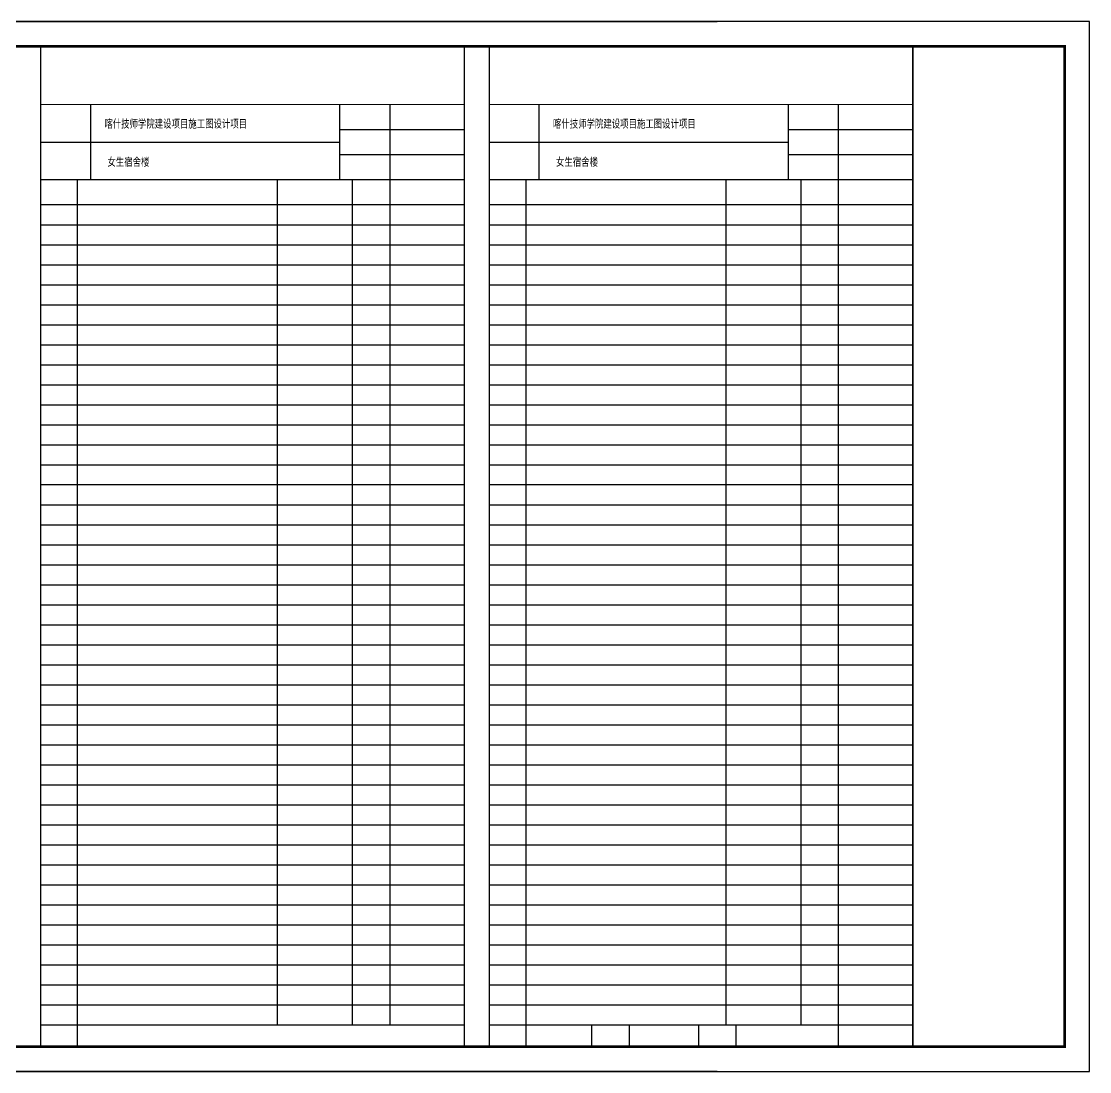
# Model space of a CAD drawing. Extents: x 30064 to 135164, y 17999 to 492668.
# Drawn here: x 61640 to 104364, y 386815 to 428815 of the extents above; entities that cross this region are included whole.
import ezdxf

# ---------------------------------------------------------------- set-up
doc = ezdxf.new("R2010")
doc.units = 0
doc.header["$LTSCALE"] = 1000
doc.header["$MEASUREMENT"] = 0
doc.layers.add('PUB_TITLE', color=7, linetype='Continuous')
doc.layers.add('TWT_TITLE', color=7, linetype='Continuous')
doc.layers.add('PUB_WINDW', color=7, linetype='Continuous', plot=False)
doc.styles.add('-宋体', font='', dxfattribs={"width": 0.8})
doc.styles.get('-宋体').set_extended_font_data('SimSun')

msp = doc.modelspace()

# ---------------------------------------------------------------- linework, layer by layer
for p, q in [((64413, 422485), (64413, 425485)), ((74383, 422485), (74383, 425485)), ((76383, 422485), (76383, 425485)), ((82353, 422485), (82353, 425485)), ((92323, 422485), (92323, 425485)), ((94323, 422485), (94323, 425485)), ((74383, 424485), (79353, 424485)), ((92323, 424485), (97293, 424485)), ((62413, 423985), (74383, 423985)), ((80353, 423985), (92323, 423985)), ((74383, 423485), (79353, 423485)), ((92323, 423485), (97293, 423485)), ((62413, 422485), (79353, 422485)), ((63883, 387815), (63883, 422485)), ((71883, 388685), (71883, 422485)), ((74883, 388685), (74883, 422485)), ((76383, 388685), (76383, 422485)), ((80353, 422485), (97293, 422485)), ((81823, 387815), (81823, 422485)), ((89823, 388685), (89823, 422485)), ((92823, 388685), (92823, 422485)), ((94323, 387815), (94323, 422485)), ((62413, 421485), (79353, 421485)), ((80353, 421485), (97293, 421485)), ((62413, 420685), (79353, 420685)), ((80353, 420685), (97293, 420685)), ((62413, 419885), (79353, 419885)), ((80353, 419885), (97293, 419885)), ((62413, 419085), (79353, 419085)), ((80353, 419085), (97293, 419085)), ((62413, 418285), (79353, 418285)), ((80353, 418285), (97293, 418285)), ((62413, 417485), (79353, 417485)), ((80353, 417485), (97293, 417485)), ((62413, 416685), (79353, 416685)), ((80353, 416685), (97293, 416685)), ((62413, 415885), (79353, 415885)), ((80353, 415885), (97293, 415885)), ((62413, 415085), (79353, 415085)), ((80353, 415085), (97293, 415085)), ((62413, 414285), (79353, 414285)), ((80353, 414285), (97293, 414285)), ((62413, 413485), (79353, 413485)), ((80353, 413485), (97293, 413485)), ((62413, 412685), (79353, 412685)), ((80353, 412685), (97293, 412685)), ((62413, 411885), (79353, 411885)), ((80353, 411885), (97293, 411885)), ((62413, 411085), (79353, 411085)), ((80353, 411085), (97293, 411085)), ((79353, 410285), (62413, 410285)), ((97293, 410285), (80353, 410285)), ((62413, 409485), (79353, 409485)), ((80353, 409485), (97293, 409485)), ((62413, 408685), (79353, 408685)), ((80353, 408685), (97293, 408685)), ((62413, 407885), (79353, 407885)), ((80353, 407885), (97293, 407885)), ((62413, 407085), (79353, 407085)), ((80353, 407085), (97293, 407085)), ((62413, 406285), (79353, 406285)), ((80353, 406285), (97293, 406285)), ((62413, 405485), (79353, 405485)), ((80353, 405485), (97293, 405485)), ((62413, 404685), (79353, 404685)), ((80353, 404685), (97293, 404685)), ((62413, 403885), (79353, 403885)), ((80353, 403885), (97293, 403885)), ((62413, 403085), (79353, 403085)), ((80353, 403085), (97293, 403085)), ((62413, 402285), (79353, 402285)), ((80353, 402285), (97293, 402285)), ((62413, 401485), (79353, 401485)), ((80353, 401485), (97293, 401485)), ((62413, 400685), (79353, 400685)), ((80353, 400685), (97293, 400685)), ((62413, 399885), (79353, 399885)), ((80353, 399885), (97293, 399885)), ((62413, 399085), (79353, 399085)), ((80353, 399085), (97293, 399085)), ((62413, 398285), (79353, 398285)), ((80353, 398285), (97293, 398285)), ((62413, 397485), (79353, 397485)), ((80353, 397485), (97293, 397485)), ((62413, 396685), (79353, 396685)), ((80353, 396685), (97293, 396685)), ((62413, 395885), (79353, 395885)), ((80353, 395885), (97293, 395885)), ((62413, 395085), (79353, 395085)), ((80353, 395085), (97293, 395085)), ((62413, 394285), (79353, 394285)), ((80353, 394285), (97293, 394285)), ((62413, 393485), (79353, 393485)), ((80353, 393485), (97293, 393485)), ((62413, 392685), (79353, 392685)), ((80353, 392685), (97293, 392685)), ((62413, 391885), (79353, 391885)), ((62413, 391885), (79353, 391885)), ((80353, 391885), (97293, 391885)), ((62413, 391085), (79353, 391085)), ((80353, 391085), (97293, 391085)), ((62413, 390285), (79353, 390285)), ((80353, 390285), (97293, 390285)), ((62413, 389485), (79353, 389485)), ((80353, 389485), (97293, 389485)), ((62413, 388685), (79353, 388685)), ((80353, 388685), (97293, 388685)), ((84456, 387815), (84456, 388685)), ((85956, 387815), (85956, 388685)), ((88734, 387815), (88734, 388685)), ((90234, 387815), (90234, 388685))]:
    msp.add_line(p, q)
at = {"const_width": 60}
for points in [[(62413, 387815), (62413, 427815), (79353, 427815), (79353, 387815)], [(79353, 387815), (79353, 427815), (97293, 427815), (97293, 387815)]]:
    msp.add_lwpolyline(points, close=True, dxfattribs=at)
for points, const_width in [([(80353, 427815), (80353, 387815)], 50), ([(62413, 425485), (79353, 425485)], 40), ([(80353, 425485), (97293, 425485)], 40)]:
    msp.add_lwpolyline(points, dxfattribs=dict(const_width=const_width))
at = {"layer": 'PUB_TITLE', "color": 0}
for p, q in [((30064, 428815), (89464, 428815)), ((88464, 427815), (32564, 427815)), ((32564, 387815), (88464, 387815)), ((89464, 386815), (30064, 386815))]:
    msp.add_line(p, q, dxfattribs=at)
at = {"layer": 'PUB_WINDW', "color": 0}
msp.add_line((97293, 425485), (97293, 421946), dxfattribs=at)
at = {"layer": 'TWT_TITLE'}
msp.add_lwpolyline([(30064, 386815), (104364, 386815), (104364, 428815), (30064, 428815)], close=True, dxfattribs=at)
at = {"layer": 'TWT_TITLE', "const_width": 100}
msp.add_lwpolyline([(32564, 387815), (103364, 387815), (103364, 427815), (32564, 427815)], close=True, dxfattribs=at)

# ---------------------------------------------------------------- texts
at = {"style": '-宋体', "width": 0.75}
for s, p in [('喀什技师学院建设项目施工图设计项目', (64958, 424562)), ('喀什技师学院建设项目施工图设计项目', (82898, 424562)), ('女生宿舍楼', (65081, 423034)), ('女生宿舍楼', (83021, 423034))]:
    msp.add_text(s, height=320, dxfattribs=at).set_placement(p)

doc.saveas('drawing.dxf')
